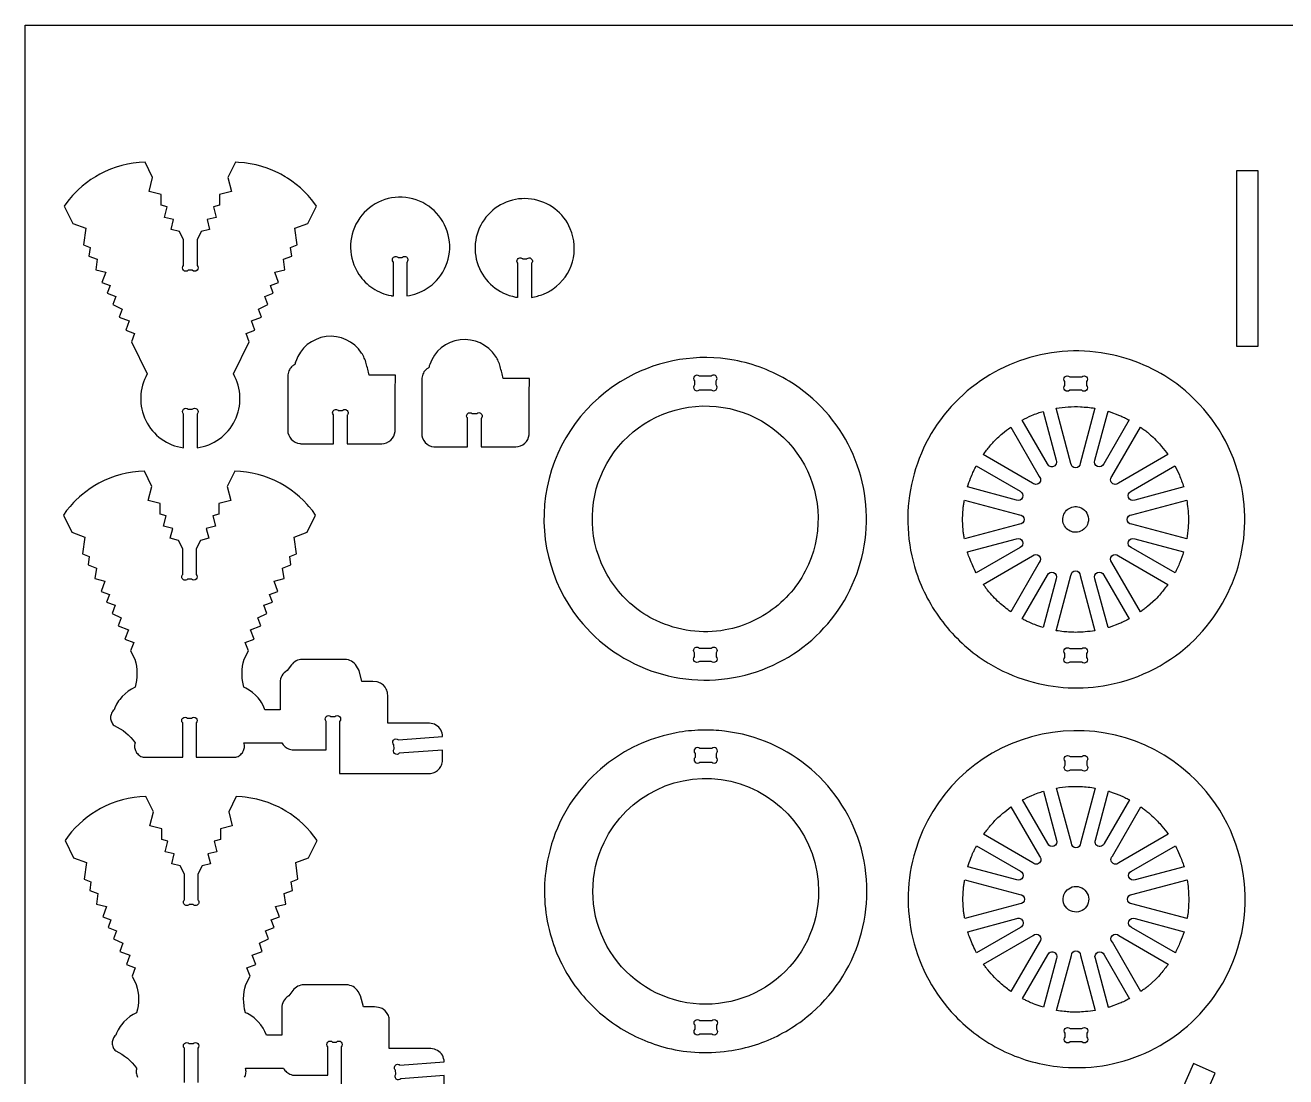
# Model space of a CAD drawing. Extents: x -403 to 468, y -286 to 186.
# Drawn here: x -402.5 to -122.2, y -48.3 to 185.5 of the extents above; entities that cross this region are included whole.
import ezdxf

# ---------------------------------------------------------------- set-up
doc = ezdxf.new("R2010")
doc.units = 0
doc.header["$MEASUREMENT"] = 0
doc.layers.get('0').update_dxf_attribs({"linetype": 'CONTINUOUS'})
doc.layers.add('SECTIONCUTEDGES', color=18, linetype='CONTINUOUS')

msp = doc.modelspace()

# ---------------------------------------------------------------- linework, layer by layer
msp.add_lwpolyline([(467.58, 185.51), (467.58, -286.13), (-402.51, -286.13), (-402.51, 185.51)], close=True)
at = {"layer": 'SECTIONCUTEDGES'}
for points in [[(-375.02, 96.41), (-374.63, 95.86), (-374.21, 95.33), (-373.76, 94.83), (-373.29, 94.37), (-372.78, 93.93), (-372.25, 93.52), (-371.7, 93.15), (-371.12, 92.81), (-370.53, 92.5), (-369.91, 92.23), (-369.28, 92), (-368.63, 91.81), (-367.97, 91.65), (-367.3, 91.54), (-367.3, 99.05, -1), (-366.24, 100.11), (-365.36, 100.11, -1), (-364.3, 99.05), (-364.3, 91.54), (-363.62, 91.65), (-362.96, 91.81), (-362.31, 92), (-361.68, 92.23), (-361.06, 92.5), (-360.47, 92.81), (-359.89, 93.15), (-359.34, 93.52), (-358.81, 93.93), (-358.31, 94.37), (-357.83, 94.83), (-357.38, 95.33), (-356.96, 95.86), (-356.57, 96.41), (-356.22, 96.99), (-355.9, 97.6), (-355.61, 98.22), (-355.37, 98.86), (-355.17, 99.5), (-355.01, 100.16), (-354.89, 100.82), (-354.81, 101.48), (-354.77, 102.15), (-354.77, 102.82), (-354.81, 103.48), (-354.89, 104.15), (-355.01, 104.8), (-355.18, 105.45), (-355.38, 106.1), (-355.62, 106.73), (-355.9, 107.35), (-356.22, 107.95), (-352.7, 115.08), (-353.38, 116.93), (-351.42, 117.66), (-352.21, 119.78), (-349.96, 120.62), (-350.62, 122.4), (-348.57, 123.42), (-349.24, 125.21), (-347.34, 125.91), (-347.98, 127.63), (-346.15, 128.31), (-346.99, 130.56), (-344.75, 131.13), (-345.08, 133.5), (-343.25, 134.18), (-343.51, 136.1), (-342.02, 136.65), (-342.54, 140.37), (-339.66, 141.44), (-337.76, 145.28), (-338.1, 145.77), (-338.84, 146.73), (-339.62, 147.64), (-340.45, 148.51), (-341.32, 149.33), (-342.24, 150.11), (-343.2, 150.83), (-344.2, 151.51), (-344.71, 151.82), (-345.66, 152.36), (-346.25, 152.67), (-347.44, 153.22), (-348.67, 153.7), (-349.91, 154.11), (-351.18, 154.45), (-352.47, 154.71), (-353.77, 154.89), (-355.09, 155), (-355.75, 155.03), (-357.42, 151.65), (-356.63, 148.55), (-359.29, 147.87), (-359.29, 145.48), (-360.64, 145.13), (-360.05, 142.78), (-362.06, 142.27), (-361.51, 140.11), (-363.36, 139.64), (-364.3, 137.75), (-364.3, 132.07, -1), (-365.36, 131.01), (-366.24, 131.01, -1), (-367.3, 132.07), (-367.3, 137.75), (-368.23, 139.64), (-370.08, 140.11), (-369.53, 142.27), (-371.55, 142.78), (-370.95, 145.13), (-372.31, 145.48), (-372.31, 147.87), (-374.96, 148.55), (-374.17, 151.65), (-375.84, 155.03), (-377.16, 154.96), (-378.47, 154.81), (-379.77, 154.59), (-381.05, 154.29), (-382.31, 153.92), (-383.54, 153.47), (-384.75, 152.95), (-385.93, 152.36), (-386.88, 151.82), (-387.9, 151.18), (-388.88, 150.47), (-389.81, 149.72), (-390.71, 148.92), (-391.14, 148.51), (-391.97, 147.64), (-392.75, 146.73), (-393.49, 145.77), (-393.84, 145.28), (-391.94, 141.44), (-389.06, 140.37), (-389.57, 136.65), (-388.08, 136.1), (-388.35, 134.18), (-386.51, 133.5), (-386.84, 131.13), (-384.6, 130.56), (-385.44, 128.31), (-383.62, 127.63), (-384.25, 125.91), (-382.36, 125.21), (-383.02, 123.42), (-380.97, 122.4), (-381.64, 120.62), (-379.38, 119.78), (-380.17, 117.66), (-378.21, 116.93), (-378.9, 115.08), (-375.37, 107.95), (-375.69, 107.35), (-375.97, 106.73), (-376.21, 106.1), (-376.42, 105.45), (-376.58, 104.8), (-376.7, 104.15), (-376.78, 103.48), (-376.82, 102.82), (-376.82, 102.15), (-376.78, 101.48), (-376.7, 100.82), (-376.58, 100.16), (-376.42, 99.5), (-376.22, 98.86), (-375.98, 98.22), (-375.7, 97.6), (-375.38, 96.99)], [(-320.63, 125.3), (-320.63, 132.81, 0.08601), (-320.69, 132.92, -0.186349), (-320.85, 133.36, -0.284949), (-320.41, 134.02, -0.285005), (-319.62, 133.93, -0.066648), (-319.6, 133.9, 0.145329), (-319.57, 133.88), (-318.69, 133.88, 0.08601), (-318.59, 133.94, -0.186349), (-318.14, 134.09, -0.284949), (-317.48, 133.66, -0.285005), (-317.57, 132.87, -0.066648), (-317.6, 132.85, 0.145329), (-317.63, 132.81), (-317.63, 125.3, 0.047597), (-315.25, 125.92, 0.100184), (-311.61, 128.16, 0.639695), (-317.87, 147.19, 0.640021), (-328.29, 130.08, 0.099512), (-325.19, 127.01, 0.09979), (-321.16, 125.39, 0.009062), (-320.89, 125.34, -0.003021)], [(-289.93, 124.98, 0.053281), (-287.27, 125.71, 0.059622), (-285.1, 126.88, 0.171891), (-280.82, 132.89, 0.17205), (-281.28, 140.24, 0.566523), (-300.04, 142.82, 0.566801), (-293.46, 125.07, 0.009062), (-293.2, 125.02, -0.003021), (-292.93, 124.98), (-292.93, 132.5, 0.08601), (-292.99, 132.6, -0.186349), (-293.15, 133.05, -0.284949), (-292.71, 133.71, -0.285005), (-291.93, 133.61, -0.066648), (-291.9, 133.58, 0.145329), (-291.87, 133.56), (-290.99, 133.56, 0.08601), (-290.89, 133.62, -0.186349), (-290.44, 133.78, -0.284949), (-289.78, 133.34, -0.285005), (-289.88, 132.56, -0.066648), (-289.91, 132.53, 0.145329), (-289.93, 132.5)], [(-333.92, 92.45), (-333.92, 98.78, 0.08601), (-333.98, 98.88, -0.186349), (-334.14, 99.33, -0.284949), (-333.7, 99.99, -0.285005), (-332.92, 99.89, -0.066648), (-332.89, 99.86, 0.145329), (-332.86, 99.84), (-331.98, 99.84, 0.08601), (-331.88, 99.9, -0.186349), (-331.43, 100.06, -0.284949), (-330.77, 99.62, -0.285005), (-330.87, 98.84, -0.066648), (-330.89, 98.81, 0.145329), (-330.92, 98.78), (-330.92, 92.45, -0.001261), (-324.76, 92.44, 0.007568), (-323.22, 92.45, 0.17911), (-321.2, 93.26, 0.186027), (-320.25, 95.14, 0.012625), (-320.24, 95.24, 0.006307), (-320.23, 95.44, 0.00914), (-320.22, 97.89, -0.008036), (-320.17, 107.68), (-326, 107.68, 0.002778), (-326.68, 110.31, 0.080686), (-327.7, 112.61, 0.286261), (-335.61, 116.26, 0.286452), (-342.36, 110.76, 0.036637), (-342.5, 110.22, -0.114416), (-342.56, 110.09, -0.116624), (-342.7, 109.97, 0.081245), (-343.28, 109.55, 0.097719), (-343.89, 108.63, 0.089338), (-344.14, 107.45), (-344.14, 95.44, 0.17911), (-343.33, 93.42, 0.186027), (-341.46, 92.47, 0.012625), (-341.35, 92.46, 0.006307), (-341.15, 92.45, 0.008514), (-338.62, 92.43, -0.002207)], [(-304.12, 91.74), (-304.12, 98.07, 0.08601), (-304.18, 98.17, -0.186349), (-304.34, 98.61, -0.284949), (-303.91, 99.28, -0.285005), (-303.12, 99.18, -0.066648), (-303.09, 99.15, 0.145329), (-303.06, 99.13), (-302.18, 99.13, 0.08601), (-302.08, 99.19, -0.186349), (-301.64, 99.35, -0.284949), (-300.97, 98.91, -0.285005), (-301.07, 98.12, -0.066648), (-301.1, 98.1, 0.145329), (-301.12, 98.07), (-301.12, 91.74, -0.001261), (-294.97, 91.72, 0.007568), (-293.43, 91.74, 0.17911), (-291.4, 92.55, 0.186027), (-290.45, 94.42, 0.012625), (-290.45, 94.52, 0.006307), (-290.44, 94.73, 0.00914), (-290.42, 97.17, -0.008036), (-290.37, 106.96), (-296.2, 106.96, 0.002778), (-296.88, 109.6, 0.080686), (-297.9, 111.89, 0.286261), (-305.81, 115.54, 0.286452), (-312.56, 110.05, 0.036637), (-312.71, 109.5, -0.114416), (-312.76, 109.37, -0.116624), (-312.9, 109.26, 0.081245), (-313.48, 108.83, 0.097719), (-314.09, 107.91, 0.089338), (-314.34, 106.74), (-314.34, 94.73, 0.17911), (-313.54, 92.7, 0.186027), (-311.66, 91.75, 0.012625), (-311.56, 91.75, 0.006307), (-311.35, 91.74, 0.008514), (-308.82, 91.72, -0.002207)], [(-188.3, 43.63, 0.063566), (-179.41, 39.7, 0.120276), (-161.66, 38.81, 0.147825), (-142.5, 48.85, 0.278823), (-132.88, 86.45, 0.15407), (-145.59, 105.08, 0.113627), (-160.77, 112.22, 0.268788), (-196.58, 100.69, 0.26905), (-204.36, 63.91, 0.085445), (-198.47, 52.81, 0.083649), (-189.04, 44.1, 0.004404), (-188.67, 43.86, 0.004421)], [(-279.37, 53.44, 0.149338), (-262.09, 41.54, 0.149353), (-241.12, 41.34, 0.296651), (-215.73, 71.03, 0.29625), (-232.58, 106.33, 0.092281), (-244.82, 111.01, 0.172556), (-268.52, 107.18, 0.220869), (-286.44, 82.81, 0.221131)], [(-252.59, 104.46), (-249.93, 104.46, 1), (-248.87, 105.52), (-248.87, 106.4, 1), (-249.93, 107.46), (-252.59, 107.46, 1), (-253.65, 106.4), (-253.65, 105.52, 1)], [(-170.22, 107.33), (-167.56, 107.33, -1), (-166.5, 106.27), (-166.5, 105.39, -1), (-167.56, 104.33), (-170.22, 104.33, -1), (-171.28, 105.39), (-171.28, 106.27, -1)], [(-227.71, 67.1, -0.131005), (-235.09, 56.57, -0.129677), (-246.84, 51.02, -0.079692), (-254.54, 50.84, -0.0771), (-262.16, 53.11, -0.064704), (-267.45, 56.51, -0.117883), (-274.41, 65.96, -0.529054), (-251.9, 100.84, -0.528938)], [(-176.14, 99.64), (-173.23, 88.77, -1), (-175.17, 87.96), (-180.8, 97.7, -0.012176), (-178.69, 98.71, -0.019565), (-177.34, 99.25, -0.009363), (-176.74, 99.45, 0.003121)], [(-164.61, 100.33), (-167.89, 88.07, -1), (-169.94, 88.07), (-173.22, 100.33, -0.057699), (-167.84, 100.66, -0.024823)], [(-157.02, 97.73), (-162.66, 87.96, -1), (-164.6, 88.77), (-161.68, 99.65, 0.006199), (-161.57, 99.63, -0.0186), (-161.46, 99.59), (-159.13, 98.74, -0.018388), (-158.07, 98.25, 0.006129)], [(-183.35, 96.13), (-177.01, 85.14, -1), (-178.46, 83.7), (-189.44, 90.04, -0.014778), (-187.97, 91.92, -0.028539), (-186.25, 93.76, -0.018438), (-185.18, 94.7, -0.011345)], [(-148.38, 90.04), (-159.37, 83.7, -1), (-160.82, 85.14), (-154.48, 96.13, 0.006303), (-153.69, 95.56, -0.01891), (-152.92, 94.98, -0.017187), (-152, 94.17, -0.012321), (-150.79, 92.96, -0.018926), (-149.79, 91.84, -0.012469)], [(-191.02, 87.49), (-181.27, 81.86, -1), (-182.08, 79.91), (-192.95, 82.83, -0.012918), (-192.28, 84.76, -0.018758), (-191.73, 86.06, -0.010898), (-191.38, 86.78, 0.003632)], [(-144.87, 82.83), (-155.75, 79.92, -1), (-156.55, 81.86), (-146.81, 87.49, -0.026072), (-145.84, 85.47, -0.02074)], [(-383.07, 30.14), (-382.92, 29.95), (-382.74, 29.77), (-382.05, 29.44), (-381.39, 29.06), (-380.75, 28.64), (-380.15, 28.17), (-379.58, 27.67), (-379.04, 27.13), (-378.54, 26.55), (-378.08, 25.93), (-378.15, 25.68), (-378.18, 25.43), (-378.19, 25.18), (-378.18, 24.92), (-378.14, 24.67), (-378.07, 24.43), (-377.98, 24.19), (-377.87, 23.96), (-377.73, 23.74), (-377.57, 23.54), (-377.39, 23.35), (-377.2, 23.19), (-376.99, 23.05), (-376.77, 22.92), (-376.53, 22.82), (-376.29, 22.75), (-367.48, 22.75), (-367.48, 30.36, -1), (-366.42, 31.42), (-365.54, 31.42, -1), (-364.48, 30.36), (-364.48, 22.75), (-355.67, 22.75), (-355.42, 22.82), (-355.18, 22.92), (-354.96, 23.05), (-354.75, 23.19), (-354.56, 23.35), (-354.38, 23.54), (-354.22, 23.74), (-354.09, 23.96), (-353.97, 24.19), (-353.88, 24.43), (-353.82, 24.67), (-353.77, 24.92), (-353.76, 25.18), (-353.77, 25.43), (-353.81, 25.68), (-353.87, 25.93), (-345.45, 25.93), (-345.3, 25.68), (-345.13, 25.45), (-344.93, 25.24), (-344.72, 25.05), (-344.49, 24.87), (-344.24, 24.72), (-343.98, 24.6), (-343.71, 24.5), (-343.42, 24.42), (-343.13, 24.38), (-342.82, 24.36), (-335.59, 24.36), (-335.59, 30.69, -1), (-334.53, 31.75), (-333.65, 31.75, -1), (-332.59, 30.69), (-332.59, 19.1), (-312.69, 19.1), (-312.39, 19.12), (-312.09, 19.16), (-311.81, 19.24), (-311.53, 19.34), (-311.27, 19.46), (-311.02, 19.61), (-310.79, 19.78), (-310.58, 19.98), (-310.39, 20.19), (-310.22, 20.42), (-310.07, 20.67), (-309.94, 20.93), (-309.84, 21.2), (-309.77, 21.49), (-309.72, 21.79), (-309.71, 22.09), (-309.71, 24.3), (-319.31, 23.6, -1), (-320.44, 24.58), (-320.51, 25.48, -1), (-319.53, 26.62), (-309.71, 27.34), (-309.73, 27.72), (-309.8, 28.1), (-309.92, 28.46), (-310.09, 28.81), (-310.31, 29.13), (-310.56, 29.42), (-310.85, 29.67), (-311.17, 29.89), (-311.51, 30.06), (-311.87, 30.18), (-312.25, 30.26), (-312.63, 30.28), (-321.9, 30.28), (-321.9, 36.54), (-321.92, 36.82), (-321.96, 37.1), (-322.02, 37.36), (-322.1, 37.62), (-322.21, 37.87), (-322.49, 38.32), (-322.84, 38.72), (-323.26, 39.05), (-323.49, 39.18), (-323.74, 39.3), (-323.99, 39.39), (-324.26, 39.46), (-325.2, 39.59), (-327.67, 39.59), (-328.27, 42), (-328.85, 42.99), (-329.07, 43.32), (-329.33, 43.61), (-329.62, 43.86), (-329.94, 44.07), (-330.29, 44.24), (-330.65, 44.37), (-331.03, 44.44), (-331.43, 44.47), (-340.91, 44.47), (-341.26, 44.45), (-341.61, 44.38), (-341.94, 44.28), (-342.26, 44.14), (-342.56, 43.97), (-342.84, 43.76), (-343.09, 43.52), (-343.32, 43.24), (-344.23, 42), (-344.66, 41.72), (-344.95, 41.46), (-345.2, 41.17), (-345.41, 40.85), (-345.58, 40.5), (-345.71, 40.14), (-345.78, 39.75), (-345.81, 39.36), (-345.81, 33.29), (-349.21, 33.29), (-349.55, 34.1), (-349.97, 34.87), (-350.21, 35.24), (-350.74, 35.93), (-351.33, 36.56), (-351.99, 37.14), (-352.7, 37.64), (-353.47, 38.08), (-353.87, 38.27), (-354.06, 39.04), (-354.14, 39.43), (-354.24, 40.21), (-354.27, 40.61), (-354.29, 41.4), (-354.26, 42.19), (-354.16, 42.97), (-354.01, 43.75), (-353.8, 44.52), (-352.88, 46.39), (-353.56, 48.24), (-351.6, 48.97), (-352.39, 51.09), (-350.14, 51.92), (-350.8, 53.71), (-348.75, 54.72), (-349.42, 56.51), (-347.52, 57.21), (-348.16, 58.93), (-346.33, 59.61), (-347.17, 61.87), (-344.93, 62.44), (-345.26, 64.8), (-343.43, 65.48), (-343.69, 67.4), (-342.2, 67.95), (-342.72, 71.67), (-339.84, 72.74), (-337.94, 76.58), (-338.64, 77.56), (-339.4, 78.49), (-339.8, 78.94), (-340.63, 79.81), (-341.5, 80.63), (-342.42, 81.41), (-343.38, 82.14), (-343.87, 82.48), (-344.89, 83.13), (-345.84, 83.67), (-347.02, 84.26), (-348.23, 84.77), (-349.47, 85.22), (-350.73, 85.59), (-352.01, 85.89), (-353.3, 86.11), (-354.61, 86.26), (-355.93, 86.33), (-357.6, 82.95), (-356.81, 79.85), (-359.47, 79.18), (-359.47, 76.78), (-360.82, 76.44), (-360.23, 74.09), (-362.24, 73.57), (-361.69, 71.41), (-363.54, 70.94), (-364.48, 69.06), (-364.48, 63.37, -1), (-365.54, 62.31), (-366.42, 62.31, -1), (-367.48, 63.37), (-367.48, 69.06), (-368.41, 70.94), (-370.26, 71.41), (-369.71, 73.57), (-371.73, 74.09), (-371.13, 76.44), (-372.48, 76.78), (-372.48, 79.18), (-375.14, 79.85), (-374.35, 82.95), (-376.02, 86.33), (-377.34, 86.26), (-378.65, 86.11), (-379.95, 85.89), (-381.23, 85.59), (-382.49, 85.22), (-383.72, 84.77), (-384.93, 84.26), (-386.11, 83.67), (-387.06, 83.13), (-388.08, 82.48), (-389.06, 81.78), (-389.99, 81.03), (-390.45, 80.63), (-391.32, 79.81), (-391.74, 79.38), (-392.55, 78.49), (-393.31, 77.56), (-394.02, 76.58), (-392.12, 72.74), (-389.24, 71.67), (-389.75, 67.95), (-388.26, 67.4), (-388.52, 65.48), (-386.69, 64.8), (-387.02, 62.44), (-384.78, 61.87), (-385.62, 59.61), (-383.8, 58.93), (-384.43, 57.21), (-382.54, 56.51), (-383.2, 54.72), (-381.15, 53.71), (-381.82, 51.92), (-379.56, 51.09), (-380.35, 48.97), (-378.39, 48.24), (-379.08, 46.39), (-378.15, 44.52), (-377.94, 43.75), (-377.79, 42.97), (-377.7, 42.19), (-377.66, 41.4), (-377.68, 40.61), (-377.76, 39.82), (-377.89, 39.04), (-378.08, 38.27), (-378.87, 37.87), (-379.61, 37.4), (-380.3, 36.86), (-380.92, 36.25), (-381.48, 35.59), (-381.74, 35.24), (-382.2, 34.49), (-382.58, 33.7), (-382.74, 33.29), (-382.92, 33.11), (-383.07, 32.92), (-383.21, 32.71), (-383.32, 32.49), (-383.41, 32.26), (-383.47, 32.02), (-383.51, 31.78), (-383.52, 31.53), (-383.51, 31.28), (-383.47, 31.03), (-383.41, 30.8), (-383.32, 30.57), (-383.21, 30.35)], [(-193.64, 79.91), (-181.39, 76.62, -1), (-181.39, 74.57), (-193.64, 71.29, 0.006429), (-193.79, 72.18, -0.01929), (-193.91, 73.06), (-194.04, 75.6), (-193.91, 78.14, -0.018896), (-193.79, 79.02, 0.006298)], [(-144.18, 71.29), (-156.44, 74.58, -1), (-156.44, 76.62), (-144.19, 79.91, -0.005477), (-143.95, 78.04, -0.027167), (-143.81, 75.74, -0.022163), (-143.89, 73.8, -0.016966)], [(-167.82, 72.96, -0.520017), (-171.76, 75.47, -0.519794), (-168.06, 78.33, -0.315968), (-166.06, 75.73, -0.315775)], [(-192.97, 68.37), (-182.08, 71.28, -1), (-181.27, 69.34), (-191.02, 63.71, -0.020623), (-192.46, 66.9, -0.019978), (-192.91, 68.14, -0.019766), (-192.94, 68.25, 0.006588)], [(-146.8, 63.71), (-156.55, 69.34, -1), (-155.75, 71.28), (-144.88, 68.37, -0.023422), (-145.72, 66.03, -0.022807)], [(-189.45, 61.16), (-178.46, 67.5, -1), (-177.01, 66.05), (-183.35, 55.07, -0.024397), (-185.91, 57.14, -0.042082), (-188.47, 59.86, -0.010889), (-188.96, 60.51, 0.00363)], [(-154.47, 55.07), (-160.82, 66.05, -1), (-159.37, 67.5), (-148.38, 61.16, -0.014529), (-150.01, 59.08, -0.022653), (-151.15, 57.83), (-152.92, 56.22, -0.018394), (-153.69, 55.63, 0.006131)], [(-180.8, 53.49), (-175.17, 63.24, -1), (-173.23, 62.43), (-176.14, 51.56, -0.012234), (-178.01, 52.21, -0.017991), (-179.26, 52.73, -0.010478), (-180.03, 53.11, 0.003492)], [(-173.22, 50.87), (-169.94, 63.13, -1), (-167.89, 63.13), (-164.61, 50.87, -0.013089), (-166.8, 50.6, -0.036535), (-170.16, 50.53, -0.015577), (-171.52, 50.64, -0.012352)], [(-161.68, 51.55), (-164.6, 62.43, -1), (-162.65, 63.24), (-157.02, 53.48, 0.006248), (-158.07, 52.95, -0.018746), (-159.13, 52.45), (-161.46, 51.6, -0.018599), (-161.57, 51.57, 0.006199)], [(-249.93, 44), (-252.59, 44, -1), (-253.65, 45.06), (-253.65, 45.93, -1), (-252.59, 47), (-249.93, 47, -1), (-248.87, 45.93), (-248.87, 45.06, -1)], [(-170.22, 46.87), (-167.56, 46.87, -1), (-166.5, 45.8), (-166.5, 44.93, -1), (-167.56, 43.87), (-170.22, 43.87, -1), (-171.28, 44.93), (-171.28, 45.8, -1)], [(-279.77, -28.73, 0.082498), (-271.27, -36.77, 0.081429), (-260.5, -41.73, 0.051999), (-253.59, -42.87, 0.048718), (-246.12, -42.6, 0.045642), (-240.07, -41.21, 0.081866), (-229.68, -35.81, 0.306737), (-216.55, 2.25, 0.307202), (-247, 28.52, 0.018046), (-249.46, 28.71, 0.016111), (-252.22, 28.74, 0.042286), (-257.74, 28.16, 0.052805), (-265.36, 25.84, 0.063258), (-272.78, 21.52, 0.060023), (-279.25, 15.2, 0.070022), (-284.16, 6.97, 0.067248), (-286.75, -2.66, 0.053404), (-286.92, -9.94, 0.050725), (-285.5, -17.47, 0.04601), (-283.2, -23.25, 0.044299)], [(-195.72, -34.78, 0.086412), (-185.35, -42.41, 0.086691), (-173.04, -46.06, 0.274319), (-138.09, -30.47, 0.379188), (-143.52, 18.92, 0.257222), (-178.7, 27.27, 0.257249), (-204.55, 2, 0.132982), (-205.12, -17.59, 0.132968)], [(-252.48, 21.64), (-249.82, 21.64, 1), (-248.76, 22.7), (-248.76, 23.58, 1), (-249.82, 24.64), (-252.48, 24.64, 1), (-253.54, 23.58), (-253.54, 22.7, 1)], [(-170.15, 22.88), (-167.49, 22.88, -1), (-166.43, 21.82), (-166.43, 20.94, -1), (-167.49, 19.88), (-170.15, 19.88, -1), (-171.21, 20.94), (-171.21, 21.82, -1)], [(-226.07, -7.1, -0.481507), (-256.76, -31.58, -0.481693), (-273.79, 3.78, -0.349808), (-245.59, 17.37, -0.349977)], [(-176.07, 15.18), (-173.16, 4.31, -1), (-175.1, 3.51), (-180.72, 13.25, -0.012176), (-178.62, 14.25, -0.019565), (-177.27, 14.79, -0.009363), (-176.67, 14.99, 0.003121)], [(-164.53, 15.87), (-167.82, 3.62, -1), (-169.86, 3.62), (-173.15, 15.87, -0.057699), (-167.77, 16.21, -0.024823)], [(-156.94, 13.27), (-162.58, 3.51, -1), (-164.52, 4.31), (-161.61, 15.2, 0.006199), (-161.5, 15.17, -0.0186), (-161.38, 15.14), (-159.06, 14.29, -0.018388), (-157.99, 13.79, 0.006129)], [(-183.28, 11.68), (-176.94, 0.69, -1), (-178.39, -0.76), (-189.37, 5.58, -0.014778), (-187.89, 7.46, -0.028539), (-186.17, 9.3, -0.018438), (-185.11, 10.25, -0.011345)], [(-148.31, 5.59), (-159.29, -0.76, -1), (-160.74, 0.69), (-154.4, 11.67, 0.006303), (-153.62, 11.11, -0.01891), (-152.85, 10.52, -0.017187), (-151.93, 9.71, -0.012321), (-150.71, 8.51, -0.018926), (-149.71, 7.38, -0.012469)], [(-190.95, 3.03), (-181.2, -2.6, -1), (-182.01, -4.54), (-192.87, -1.63, -0.012918), (-192.2, 0.31, -0.018758), (-191.66, 1.61, -0.010898), (-191.31, 2.32, 0.003632)], [(-144.8, -1.63), (-155.67, -4.54, -1), (-156.48, -2.6), (-146.73, 3.03, -0.026072), (-145.77, 1.01, -0.02074)], [(-193.57, -4.55), (-181.31, -7.83, -1), (-181.31, -9.88), (-193.57, -13.16, 0.006429), (-193.71, -12.28, -0.01929), (-193.84, -11.39), (-193.97, -8.86), (-193.84, -6.32, -0.018896), (-193.72, -5.43, 0.006298)], [(-144.11, -13.16), (-156.37, -9.88, -1), (-156.37, -7.83), (-144.11, -4.55, -0.035509), (-143.76, -8.5, -0.037792), (-143.96, -12.22, -0.007975), (-144.03, -12.69, 0.002658)], [(-171.68, -9.15, -0.704491), (-166.83, -6.85, -0.705318), (-169.13, -11.69, -0.172802), (-170.86, -10.87, -0.173371)], [(-192.89, -16.09), (-182.01, -13.17, -1), (-181.2, -15.11), (-190.95, -20.74, -0.020623), (-192.39, -17.55, -0.019978), (-192.84, -16.31, -0.019766), (-192.87, -16.2, 0.006588)], [(-146.73, -20.74), (-156.48, -15.11, -1), (-155.67, -13.17), (-144.8, -16.08, -0.023422), (-145.65, -18.42, -0.022807)], [(-189.37, -23.3), (-178.38, -16.95, -1), (-176.94, -18.4), (-183.28, -29.39, -0.019294), (-185.37, -27.73, -0.045903), (-188.4, -24.59, -0.008546), (-188.86, -24.01, -0.007227)], [(-154.4, -29.39), (-160.74, -18.4, -1), (-159.29, -16.95), (-148.31, -23.29, -0.014529), (-149.94, -25.37, -0.022653), (-151.07, -26.62), (-152.85, -28.24, -0.018394), (-153.62, -28.82, 0.006131)], [(-180.73, -30.96), (-175.1, -21.22, -1), (-173.15, -22.02), (-176.07, -32.89, -0.012234), (-177.94, -32.24, -0.017991), (-179.19, -31.72, -0.010478), (-179.96, -31.35, 0.003492)], [(-173.15, -33.59), (-169.86, -21.33, -1), (-167.82, -21.33), (-164.53, -33.58, -0.013089), (-166.73, -33.85, -0.036535), (-170.09, -33.93, -0.015577), (-171.45, -33.82, -0.012352)], [(-161.61, -32.91), (-164.52, -22.02, -1), (-162.58, -21.22), (-156.94, -30.98, 0.006248), (-157.99, -31.5, -0.018746), (-159.06, -32), (-161.38, -32.85, -0.018599), (-161.49, -32.88, 0.006199)], [(-252.48, -35.83), (-249.82, -35.83, -1), (-248.76, -36.89), (-248.76, -37.77, -1), (-249.82, -38.83), (-252.48, -38.83, -1), (-253.54, -37.77), (-253.54, -36.89, -1)], [(-171.21, -39.53), (-171.21, -38.65, -1), (-170.15, -37.59), (-167.49, -37.59, -1), (-166.43, -38.65), (-166.43, -39.53, -1), (-167.49, -40.59), (-170.15, -40.59, -1)]]:
    msp.add_lwpolyline(points, format="xyb", close=True, dxfattribs=at)
msp.add_lwpolyline([(-133.11, 114.11), (-128.33, 114.11), (-128.33, 153.11), (-133.11, 153.11)], close=True, dxfattribs=at)
for points in [[(-309.35, -50.27), (-309.35, -48.06), (-318.95, -48.76, -1), (-320.09, -47.78), (-320.15, -46.88, -1), (-319.17, -45.74), (-309.35, -45.02), (-309.37, -44.64), (-309.45, -44.26), (-309.57, -43.9), (-309.74, -43.55), (-309.95, -43.23), (-310.2, -42.94), (-310.49, -42.69), (-310.81, -42.48), (-311.16, -42.31), (-311.52, -42.18), (-311.9, -42.11), (-312.28, -42.08), (-321.55, -42.08), (-321.55, -35.82), (-321.56, -35.54), (-321.6, -35.26), (-321.66, -35), (-321.75, -34.74), (-321.86, -34.5), (-322.13, -34.04), (-322.49, -33.64), (-322.91, -33.32), (-323.14, -33.18), (-323.38, -33.06), (-323.64, -32.97), (-323.91, -32.9), (-324.84, -32.77), (-327.31, -32.77), (-327.91, -30.37), (-328.49, -29.37), (-328.71, -29.05), (-328.97, -28.76), (-329.26, -28.5), (-329.59, -28.29), (-329.93, -28.12), (-330.3, -28), (-330.68, -27.92), (-331.07, -27.9), (-340.55, -27.9), (-340.9, -27.92), (-341.25, -27.98), (-341.58, -28.08), (-341.9, -28.22), (-342.2, -28.39), (-342.48, -28.6), (-342.74, -28.85), (-342.96, -29.12), (-343.87, -30.37), (-344.3, -30.65), (-344.59, -30.9), (-344.84, -31.2), (-345.06, -31.52), (-345.23, -31.86), (-345.35, -32.23), (-345.43, -32.61), (-345.45, -33), (-345.45, -39.08), (-348.86, -39.08), (-349.2, -38.26), (-349.62, -37.49), (-350.11, -36.77), (-350.67, -36.11), (-350.98, -35.8), (-351.63, -35.23), (-352.35, -34.72), (-353.11, -34.28), (-353.51, -34.1), (-353.71, -33.32), (-353.84, -32.54), (-353.92, -31.75), (-353.94, -30.97), (-353.9, -30.18), (-353.81, -29.39), (-353.65, -28.61), (-353.44, -27.85), (-352.52, -25.98), (-353.21, -24.13), (-351.24, -23.4), (-352.03, -21.28), (-349.78, -20.44), (-350.44, -18.65), (-348.4, -17.64), (-349.06, -15.85), (-347.16, -15.15), (-347.8, -13.43), (-345.98, -12.75), (-346.82, -10.5), (-344.58, -9.93), (-344.9, -7.56), (-343.07, -6.88), (-343.34, -4.96), (-341.85, -4.41), (-342.36, -0.69), (-339.48, 0.38), (-337.58, 4.22), (-338.29, 5.19), (-339.05, 6.13), (-339.85, 7.02), (-340.71, 7.87), (-341.6, 8.66), (-342.54, 9.42), (-343.52, 10.12), (-344.54, 10.76), (-345.48, 11.3), (-346.07, 11.61), (-347.27, 12.16), (-348.49, 12.64), (-349.74, 13.05), (-351.01, 13.39), (-352.3, 13.65), (-353.6, 13.83), (-354.25, 13.9), (-355.57, 13.97), (-357.24, 10.59), (-356.46, 7.49), (-359.11, 6.82), (-359.11, 4.42), (-360.47, 4.08), (-359.87, 1.72), (-361.89, 1.21), (-361.34, -0.95), (-363.19, -1.42), (-364.12, -3.31), (-364.12, -8.99, -1), (-365.18, -10.05), (-366.06, -10.05, -1), (-367.12, -8.99), (-367.12, -3.31), (-368.06, -1.42), (-369.9, -0.95), (-369.36, 1.21), (-371.37, 1.72), (-370.77, 4.08), (-372.13, 4.42), (-372.13, 6.82), (-374.78, 7.49), (-374, 10.59), (-375.67, 13.97), (-376.99, 13.9), (-378.3, 13.75), (-379.59, 13.53), (-380.87, 13.23), (-382.13, 12.86), (-383.37, 12.41), (-384.58, 11.89), (-385.76, 11.3), (-386.71, 10.76), (-387.72, 10.12), (-388.7, 9.42), (-389.64, 8.66), (-390.54, 7.87), (-391.39, 7.02), (-392.19, 6.13), (-392.95, 5.19), (-393.66, 4.22), (-391.76, 0.38), (-388.88, -0.69), (-389.39, -4.41), (-387.91, -4.96), (-388.17, -6.88), (-386.34, -7.56), (-386.66, -9.93), (-384.43, -10.5), (-385.26, -12.75), (-383.44, -13.43), (-384.08, -15.15), (-382.18, -15.85), (-382.85, -17.64), (-380.8, -18.65), (-381.46, -20.44), (-379.21, -21.28), (-380, -23.4), (-378.03, -24.13), (-378.72, -25.98), (-377.8, -27.85), (-377.59, -28.61), (-377.44, -29.39), (-377.34, -30.18), (-377.3, -30.97), (-377.32, -31.75), (-377.4, -32.54), (-377.54, -33.32), (-377.73, -34.1), (-378.52, -34.49), (-379.26, -34.96), (-379.94, -35.5), (-380.57, -36.11), (-381.13, -36.77), (-381.38, -37.13), (-381.84, -37.87), (-382.22, -38.67), (-382.38, -39.08), (-382.56, -39.25), (-382.72, -39.45), (-382.85, -39.65), (-382.96, -39.87), (-383.05, -40.1), (-383.12, -40.34), (-383.16, -40.58), (-383.17, -40.83), (-383.16, -41.08), (-383.12, -41.33), (-383.05, -41.57), (-382.96, -41.8), (-382.85, -42.02), (-382.72, -42.22), (-382.56, -42.41), (-382.38, -42.59), (-381.69, -42.92), (-381.03, -43.3), (-380.4, -43.73), (-379.79, -44.19), (-379.22, -44.69), (-378.69, -45.24), (-378.19, -45.82), (-377.73, -46.43), (-377.79, -46.68), (-377.83, -46.93), (-377.84, -47.19), (-377.82, -47.44), (-377.78, -47.69), (-377.72, -47.94), (-377.63, -48.18), (-377.51, -48.41)], [(-367.12, -49.62), (-367.12, -42, -1), (-366.06, -40.94), (-365.18, -40.94, -1), (-364.12, -42), (-364.12, -49.62)], [(-353.73, -48.41), (-353.62, -48.18), (-353.53, -47.94), (-353.46, -47.69), (-353.42, -47.44), (-353.4, -47.19), (-353.42, -46.93), (-353.45, -46.68), (-353.51, -46.43), (-345.09, -46.44), (-344.94, -46.68), (-344.77, -46.91), (-344.58, -47.12), (-344.37, -47.32), (-344.14, -47.49), (-343.89, -47.64), (-343.63, -47.76), (-343.35, -47.86), (-343.07, -47.94), (-342.77, -47.98), (-342.46, -48), (-335.23, -48), (-335.23, -41.67, -1), (-334.17, -40.61), (-333.29, -40.61, -1), (-332.23, -41.67), (-332.23, -53.26)], [(-149.94, -75.04), (-137.9, -47.51), (-142.72, -45.4), (-155.2, -73.8, -0.002171)]]:
    msp.add_lwpolyline(points, format="xyb", dxfattribs=at)

doc.saveas('drawing.dxf')
